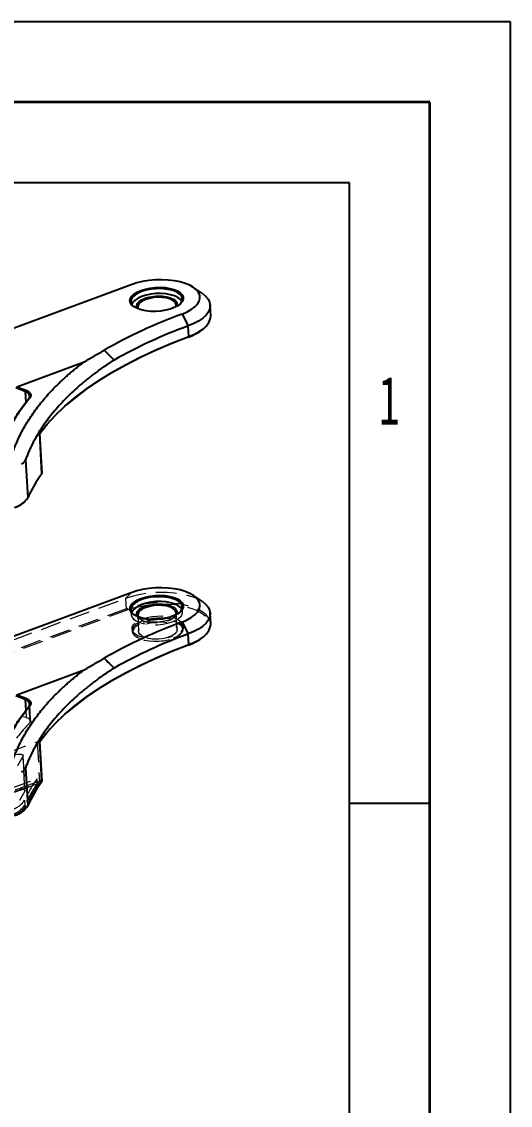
# Model space of a CAD drawing. Header units: millimetres. Extents: x 0 to 420, y 0 to 298.
# Drawn here: x 389.6 to 420, y 230.8 to 298 of the extents above; entities that cross this region are included whole.
import ezdxf

# ---------------------------------------------------------------- set-up
doc = ezdxf.new("R2010")
doc.units = ezdxf.units.MM
doc.linetypes.add('HIDDEN', pattern=[1.905, 1.27, -0.635])
doc.layers.add('SLD-0', color=179, linetype='Continuous')
doc.layers.add('도면층1', color=4, linetype='Continuous', lineweight=35)
doc.layers.add('도면층2', color=3, linetype='Continuous', lineweight=25)
doc.styles.add('SLDTEXTSTYLE2', font='TXT', dxfattribs={"width": 0.638186})

msp = doc.modelspace()

# ---------------------------------------------------------------- linework, layer by layer
at = {"color": 7, "linetype": 'Continuous', "lineweight": 25}
for p, q in [((396.44587, 281.67801), (360.80867, 268.5151)), ((400.86678, 281.12957), (400.32605, 281.50187)), ((401.38811, 279.75399), (401.3514, 280.41456)), ((399.60756, 279.85606), (399.98863, 279.11803)), ((400.02534, 278.45746), (399.98863, 279.11803)), ((400.02534, 278.45746), (399.99318, 278.42415)), ((400.93609, 278.94669), (400.9857, 278.98968)), ((389.34413, 275.34542), (393.53568, 276.89361)), ((389.86455, 275.05015), (389.28871, 275.27238)), ((389.34413, 275.34542), (389.90283, 275.1298)), ((389.86455, 275.05015), (389.90283, 275.1298)), ((389.86455, 275.05015), (389.90269, 274.36394)), ((390.09274, 274.61723), (390.1557, 274.66063)), ((390.90225, 269.94486), (390.76334, 272.44431)), ((390.9077, 269.96088), (390.76925, 272.45223)), ((389.88588, 270.81448), (390.01681, 268.45861)), ((389.76388, 268.15777), (389.81349, 268.20076)), ((396.44587, 262.56396), (360.80867, 249.40105)), ((400.86678, 262.01552), (400.32605, 262.38782)), ((401.38811, 260.63994), (401.3514, 261.30051)), ((399.60756, 260.74202), (399.98863, 260.00398)), ((400.02534, 259.34341), (399.98863, 260.00398)), ((400.93609, 259.83264), (400.9857, 259.87563)), ((400.02534, 259.34341), (399.99318, 259.3101)), ((389.34413, 256.23137), (393.53568, 257.77956)), ((389.34413, 256.23137), (389.90283, 256.01576)), ((389.86455, 255.9361), (389.28871, 256.15833)), ((389.86455, 255.9361), (389.90283, 256.01576)), ((389.86455, 255.9361), (389.90269, 255.2499)), ((390.09274, 255.50318), (390.1557, 255.54658)), ((390.90225, 250.83082), (390.76334, 253.33026)), ((390.9077, 250.84684), (390.76925, 253.33818)), ((389.88588, 251.70043), (390.01681, 249.34456)), ((389.76388, 249.04372), (389.81349, 249.08671))]:
    msp.add_line(p, q, dxfattribs=at)
at = {"color": 7, "linetype": 'HIDDEN', "lineweight": 18}
for p, q in [((396.44587, 262.56396), (396.12434, 262.23081)), ((360.48714, 249.0679), (396.12434, 262.23081)), ((396.16105, 261.57024), (396.12434, 262.23081)), ((399.64409, 261.38471), (399.62723, 261.68821)), ((396.16105, 261.57024), (368.16432, 251.2294)), ((368.3238, 251.20043), (396.19915, 261.49643)), ((396.16105, 261.57024), (396.19915, 261.49643)), ((396.43216, 261.51065), (396.44902, 261.20714)), ((396.61305, 261.2012), (396.66712, 261.16397)), ((396.85138, 261.17578), (396.90794, 260.15815)), ((396.97354, 260.95301), (397.02761, 260.91578)), ((399.10136, 261.03102), (399.15097, 261.07402)), ((399.30424, 260.29132), (399.24769, 261.30895)), ((399.43212, 261.31764), (399.48173, 261.36063)), ((396.49863, 260.31448), (396.50558, 260.18951)), ((399.70065, 260.36708), (399.6937, 260.49205)), ((396.74055, 259.84284), (396.79462, 259.80561)), ((399.45593, 259.95351), (399.50554, 259.9965)), ((390.20097, 254.61488), (390.14351, 255.64881)), ((389.92646, 254.82224), (389.63532, 254.89355)), ((389.90269, 255.2499), (389.92646, 254.82224)), ((390.09274, 255.50318), (390.14872, 254.49578)), ((392.50487, 255.17569), (392.45526, 255.1327)), ((388.70475, 252.61594), (390.61338, 253.32091)), ((390.61338, 253.32091), (390.74931, 250.87503)), ((390.76925, 253.33818), (390.7688, 253.34628)), ((389.72079, 252.39868), (389.39538, 251.81283)), ((389.72079, 252.39868), (389.83986, 250.2563)), ((389.84911, 250.2934), (389.73004, 252.43579)), ((390.74931, 250.87503), (388.84068, 250.17006)), ((388.99825, 250.42726), (390.59584, 251.01734)), ((390.59584, 251.01734), (390.6127, 250.71384)), ((390.74931, 250.87503), (390.78742, 250.80122)), ((390.90225, 250.83082), (390.84859, 250.78354)), ((388.89596, 250.1026), (390.78742, 250.80122)), ((390.73214, 250.73651), (388.96574, 250.08408)), ((389.01512, 250.12376), (390.6127, 250.71384)), ((389.83986, 250.2563), (389.51444, 249.67045)), ((389.81898, 249.68989), (389.83585, 249.38639)), ((389.89748, 249.32992), (389.83585, 249.38639)), ((390.01681, 249.34456), (389.96109, 249.29384))]:
    msp.add_line(p, q, dxfattribs=at)
at = {"color": 7, "linetype": 'Continuous', "lineweight": 25, "flags": 128}
for points in [[(399.60756, 279.85606), (399.91552, 279.98651), (400.18128, 280.13439), (400.39892, 280.2964), (400.56357, 280.46892), (400.67154, 280.64811), (400.72044, 280.82995), (400.70916, 281.01039), (400.63796, 281.18539), (400.50843, 281.35104), (400.32346, 281.50365), (400.08718, 281.6398), (399.80488, 281.75646), (399.48286, 281.85102), (399.12831, 281.92136), (398.74915, 281.96591), (398.35386, 281.98369), (397.95125, 281.97429), (397.55033, 281.93792), (397.16006, 281.87539), (396.78914, 281.7881), (396.44587, 281.67801)], [(397.05479, 281.32712), (397.32655, 281.41089), (397.62362, 281.47139), (397.93526, 281.50643), (398.25021, 281.51475), (398.55708, 281.49604), (398.84478, 281.45099), (399.10291, 281.38122), (399.32214, 281.28925), (399.49456, 281.1784), (399.61392, 281.05269), (399.67592, 280.91665), (399.67831, 280.77521), (399.62101, 280.63347), (399.50609, 280.49656), (399.33769, 280.36942), (399.12192, 280.25665), (398.86656, 280.16234), (398.58085, 280.08987), (398.27511, 280.04188), (397.96039, 280.0201), (397.64807, 280.02532), (397.34944, 280.05734), (397.07528, 280.11502), (396.83551, 280.19626), (396.63879, 280.29813), (396.49224, 280.41695), (396.40115, 280.54842), (396.36881, 280.68779), (396.39639, 280.83002), (396.48289, 280.96998), (396.62519, 281.10261), (396.81815, 281.2231), (397.05479, 281.32712)], [(397.09289, 281.25331), (396.85832, 281.14965), (396.66876, 281.02923), (396.53151, 280.89667), (396.45182, 280.75707), (396.43278, 280.6158), (396.4751, 280.47828), (396.57716, 280.34979), (396.64104, 280.29669)], [(399.59933, 280.64849), (399.49909, 280.77366), (399.34121, 280.88816), (399.13357, 280.98429), (398.88416, 281.05835), (398.60256, 281.10749), (398.2996, 281.12983), (397.98691, 281.1245), (397.67651, 281.09171), (397.38033, 281.03273), (397.10976, 280.94981), (396.87519, 280.84615), (396.68563, 280.72572), (396.54837, 280.59316), (396.47692, 280.47496)], [(399.45598, 280.45313), (399.52788, 280.53029), (399.60756, 280.66989), (399.62661, 280.81116), (399.58429, 280.94868), (399.48222, 281.07716), (399.32434, 281.19167), (399.1167, 281.2878), (398.86729, 281.36185), (398.58569, 281.41099), (398.28273, 281.43333), (397.97004, 281.428), (397.65964, 281.39522), (397.36347, 281.33623), (397.09289, 281.25331)], [(400.86678, 281.12957), (401.06395, 280.97055), (401.21955, 280.7879), (401.31623, 280.59489), (401.35219, 280.39511), (401.32676, 280.19228), (401.2404, 279.99018), (401.09474, 279.79257), (400.89248, 279.60314), (400.63739, 279.42541), (400.33422, 279.2627), (399.98863, 279.11803)], [(396.84135, 280.19382), (396.8079, 280.25515), (396.78949, 280.38062), (396.83411, 280.50756), (396.93953, 280.62961), (397.10046, 280.74064), (397.30883, 280.83509), (397.55419, 280.90823), (397.82425, 280.95638), (398.10545, 280.97714), (398.3837, 280.96945), (398.64504, 280.93371), (398.87637, 280.8717), (399.06609, 280.78655), (399.20469, 280.68251), (399.28522, 280.5648), (399.30363, 280.43933), (399.2683, 280.3287)], [(399.22617, 280.30624), (399.24674, 280.38438), (399.22921, 280.50387), (399.15252, 280.61597), (399.02052, 280.71506), (398.83983, 280.79616), (398.61952, 280.85521), (398.37062, 280.88925), (398.10562, 280.89657), (397.83781, 280.8768), (397.58062, 280.83095), (397.34694, 280.76129), (397.14849, 280.67134), (396.99522, 280.56559), (396.89482, 280.44935), (396.85233, 280.32845), (396.86986, 280.20896), (396.88571, 280.17617)], [(400.02534, 278.45746), (400.37093, 278.60213), (400.6741, 278.76484), (400.92919, 278.94257), (401.13145, 279.132), (401.27712, 279.32961), (401.36347, 279.53171), (401.3889, 279.73454), (401.38811, 279.75399)], [(390.76334, 272.44431), (391.22466, 273.0178), (391.74809, 273.58277), (392.33229, 274.13777), (392.97572, 274.68135), (393.67672, 275.2121), (394.43348, 275.72864), (395.24402, 276.22963), (396.10625, 276.71378), (397.01792, 277.17982), (397.97667, 277.62654), (398.98001, 278.05279), (400.02534, 278.45746)], [(399.99318, 278.42415), (398.95137, 278.02095), (397.95114, 277.59636), (396.99506, 277.15147), (396.08558, 276.68743), (395.22504, 276.20542), (394.41564, 275.70668), (393.65946, 275.19249), (392.95844, 274.66417), (392.45526, 274.24675)], [(390.90225, 269.94486), (390.90772, 269.95902), (390.9077, 269.96088)], [(397.05479, 262.21307), (397.32655, 262.29684), (397.62362, 262.35734), (397.93526, 262.39238), (398.25021, 262.4007), (398.55708, 262.382), (398.84478, 262.33694), (399.10291, 262.26717), (399.32214, 262.1752), (399.49456, 262.06435), (399.61392, 261.93864), (399.67592, 261.8026), (399.67831, 261.66116), (399.62101, 261.51942), (399.50609, 261.38251), (399.33769, 261.25537), (399.12192, 261.14261), (398.86656, 261.04829), (398.58085, 260.97582), (398.27511, 260.92784), (397.96039, 260.90606), (397.64807, 260.91127), (397.34944, 260.9433), (397.07528, 261.00097), (396.83551, 261.08221), (396.63879, 261.18408), (396.49224, 261.3029), (396.40115, 261.43437), (396.36881, 261.57374), (396.39639, 261.71598), (396.48289, 261.85594), (396.62519, 261.98856), (396.81815, 262.10906), (397.05479, 262.21307)], [(399.60756, 260.74202), (399.91552, 260.87246), (400.18128, 261.02034), (400.39892, 261.18235), (400.56357, 261.35488), (400.67154, 261.53406), (400.72044, 261.7159), (400.70916, 261.89634), (400.63796, 262.07134), (400.50843, 262.23699), (400.32346, 262.3896), (400.08718, 262.52575), (399.80488, 262.64241), (399.48286, 262.73697), (399.12831, 262.80731), (398.74915, 262.85187), (398.35386, 262.86964), (397.95125, 262.86024), (397.55033, 262.82387), (397.16006, 262.76134), (396.78914, 262.67406), (396.44587, 262.56396)], [(399.45598, 261.33908), (399.52788, 261.41624), (399.60756, 261.55584), (399.62661, 261.69711), (399.58429, 261.83463), (399.48222, 261.96311), (399.32434, 262.07762), (399.1167, 262.17375), (398.86729, 262.24781), (398.58569, 262.29695), (398.28273, 262.31928), (397.97004, 262.31396), (397.65964, 262.28117), (397.36347, 262.22218), (397.09289, 262.13927)], [(397.09289, 262.13927), (396.85832, 262.0356), (396.66876, 261.91518), (396.53151, 261.78262), (396.45182, 261.64302), (396.43278, 261.50175), (396.4751, 261.36423), (396.57716, 261.23575), (396.64104, 261.18264)], [(399.59933, 261.53444), (399.49909, 261.65961), (399.34121, 261.77412), (399.13357, 261.87024), (398.88416, 261.9443), (398.60256, 261.99344), (398.2996, 262.01578), (397.98691, 262.01045), (397.67651, 261.97766), (397.38033, 261.91868), (397.10976, 261.83576), (396.87519, 261.7321), (396.68563, 261.61167), (396.54837, 261.47912), (396.47692, 261.36091)], [(396.84135, 261.07978), (396.8079, 261.1411), (396.78949, 261.26657), (396.83411, 261.39351), (396.93953, 261.51556), (397.10046, 261.62659), (397.30883, 261.72105), (397.55419, 261.79418), (397.82425, 261.84234), (398.10545, 261.86309), (398.3837, 261.8554), (398.64504, 261.81966), (398.87637, 261.75766), (399.06609, 261.6725), (399.20469, 261.56846), (399.28522, 261.45075), (399.30363, 261.32529), (399.2683, 261.21465)], [(399.22617, 261.19219), (399.24674, 261.27033), (399.22921, 261.38982), (399.15252, 261.50192), (399.02052, 261.60101), (398.83983, 261.68211), (398.61952, 261.74116), (398.37062, 261.7752), (398.10562, 261.78252), (397.83781, 261.76276), (397.58062, 261.7169), (397.34694, 261.64724), (397.14849, 261.55729), (396.99522, 261.45154), (396.89482, 261.3353), (396.85233, 261.21441), (396.86986, 261.09491), (396.88571, 261.06212)], [(400.86678, 262.01552), (401.06395, 261.8565), (401.21955, 261.67385), (401.31623, 261.48084), (401.35219, 261.28106), (401.32676, 261.07823), (401.2404, 260.87613), (401.09474, 260.67852), (400.89248, 260.48909), (400.63739, 260.31136), (400.33422, 260.14865), (399.98863, 260.00398)], [(400.02534, 259.34341), (400.37093, 259.48808), (400.6741, 259.65079), (400.92919, 259.82852), (401.13145, 260.01795), (401.27712, 260.21556), (401.36347, 260.41766), (401.3889, 260.62049), (401.38811, 260.63994)], [(390.76334, 253.33026), (391.22466, 253.90375), (391.74809, 254.46873), (392.33229, 255.02372), (392.97572, 255.5673), (393.67672, 256.09805), (394.43348, 256.61459), (395.24402, 257.11559), (396.10625, 257.59973), (397.01792, 258.06577), (397.97667, 258.5125), (398.98001, 258.93875), (400.02534, 259.34341)], [(399.99318, 259.3101), (398.95137, 258.9069), (397.95114, 258.48231), (396.99506, 258.03742), (396.08558, 257.57338), (395.22504, 257.09137), (394.41564, 256.59263), (393.65946, 256.07844), (392.95844, 255.55012), (392.45526, 255.1327)], [(390.90225, 250.83082), (390.90772, 250.84497), (390.9077, 250.84684)]]:
    msp.add_lwpolyline(points, dxfattribs=at)
at = {"color": 7, "linetype": 'HIDDEN', "lineweight": 18, "flags": 128}
for points in [[(396.12434, 262.23081), (396.50592, 262.35473), (396.9164, 262.45561), (397.34811, 262.53156), (397.79302, 262.58116), (398.24283, 262.6035), (398.68917, 262.59815), (399.12373, 262.56523), (399.53841, 262.50533), (399.92548, 262.41957), (400.27773, 262.30956), (400.58861, 262.17734), (400.85232, 262.02538), (400.86678, 262.01552)], [(401.38811, 260.63994), (401.35294, 260.82027), (401.25626, 261.01329), (401.10066, 261.19593), (400.88903, 261.36481), (400.62532, 261.51677), (400.31444, 261.64899), (399.96219, 261.759), (399.57512, 261.84476), (399.16044, 261.90466), (398.72588, 261.93759), (398.27954, 261.94293), (397.82973, 261.92059), (397.38482, 261.87099), (396.95311, 261.79504), (396.54264, 261.69416), (396.16105, 261.57024)], [(396.19915, 261.49643), (396.5738, 261.61811), (396.97681, 261.71715), (397.40068, 261.79172), (397.83749, 261.84042), (398.27913, 261.86235), (398.71736, 261.8571), (399.14401, 261.82477), (399.55115, 261.76596), (399.93118, 261.68177), (400.27703, 261.57376), (400.58226, 261.44394), (400.84117, 261.29474), (401.04895, 261.12893), (401.20173, 260.94961), (401.29665, 260.76011), (401.33196, 260.56396), (401.30699, 260.36481), (401.2222, 260.16639), (401.07919, 259.97237), (400.93609, 259.83264)], [(396.47692, 261.36091), (396.46869, 261.33952), (396.44964, 261.19824), (396.49196, 261.06072), (396.59403, 260.93224), (396.75191, 260.81774), (396.95955, 260.72161), (397.20896, 260.64755), (397.49056, 260.59841), (397.79352, 260.57607), (398.10621, 260.5814), (398.41661, 260.61419), (398.71278, 260.67317), (398.98336, 260.75609)], [(397.15937, 260.9431), (397.42994, 261.02602), (397.72612, 261.08501), (398.03652, 261.11779), (398.34921, 261.12312), (398.65217, 261.10078), (398.93377, 261.05164), (399.18318, 260.97758), (399.39081, 260.88146), (399.5487, 260.76695), (399.65076, 260.63847), (399.69308, 260.50095), (399.67404, 260.35968), (399.59435, 260.22008), (399.4571, 260.08752), (399.26754, 259.96709), (399.03297, 259.86343), (398.76239, 259.78051), (398.46622, 259.72153), (398.15582, 259.68874), (397.84313, 259.68341), (397.54017, 259.70575), (397.25857, 259.75489), (397.00916, 259.82895), (396.80152, 259.92508), (396.64364, 260.03958), (396.54157, 260.16806), (396.49925, 260.30558), (396.5183, 260.44686), (396.59798, 260.58646), (396.73524, 260.71902), (396.9248, 260.83944), (397.15937, 260.9431)], [(397.16632, 260.81813), (396.93174, 260.71447), (396.74219, 260.59404), (396.60493, 260.46148), (396.52524, 260.32189), (396.5062, 260.18061), (396.54852, 260.04309), (396.65058, 259.91461), (396.80847, 259.80011), (397.0161, 259.70398), (397.26551, 259.62992), (397.54711, 259.58078), (397.85008, 259.55844), (398.16277, 259.56377), (398.47316, 259.59656), (398.76934, 259.65554), (399.03991, 259.73846), (399.27448, 259.84212), (399.46404, 259.96255), (399.6013, 260.0951), (399.68098, 260.2347), (399.70003, 260.37598), (399.65771, 260.5135), (399.55564, 260.64198), (399.39776, 260.75648), (399.19012, 260.85261), (398.94071, 260.92667), (398.65912, 260.97581), (398.35615, 260.99815), (398.04346, 260.99282), (397.73307, 260.96003), (397.43689, 260.90105), (397.16632, 260.81813)], [(397.20442, 260.74433), (397.46485, 260.82413), (397.74992, 260.88091), (398.04868, 260.91246), (398.34964, 260.91759), (398.64124, 260.89609), (398.91228, 260.8488), (399.15234, 260.77752), (399.35219, 260.68499), (399.50415, 260.57478), (399.60239, 260.45112), (399.64312, 260.31875), (399.62479, 260.18278), (399.54809, 260.04841), (399.41598, 259.92083), (399.23353, 259.80492), (399.00776, 259.70514), (398.74733, 259.62534), (398.46226, 259.56856), (398.16351, 259.537), (397.86254, 259.53188), (397.57094, 259.55338), (397.2999, 259.60067), (397.05984, 259.67195), (396.85999, 259.76448), (396.70803, 259.87469), (396.60979, 259.99835), (396.56906, 260.13072), (396.58739, 260.26669), (396.66409, 260.40105), (396.7962, 260.52864), (396.97865, 260.64455), (397.20442, 260.74433)], [(396.64104, 261.18264), (396.73504, 261.12124), (396.94268, 261.02511), (397.19209, 260.95106), (397.47369, 260.90191), (397.77665, 260.87958), (398.08934, 260.88491), (398.39974, 260.91769), (398.69592, 260.97668), (398.96649, 261.05959), (399.20106, 261.16326), (399.39062, 261.28368), (399.45598, 261.33908)], [(398.78429, 260.87081), (398.53892, 260.79767), (398.26887, 260.74952), (397.98767, 260.72876), (397.70942, 260.73645), (397.44808, 260.77219), (397.21675, 260.8342), (397.02702, 260.91935), (396.88843, 261.02339), (396.84135, 261.07978)], [(396.88571, 261.06212), (396.94655, 260.98281), (397.07855, 260.88372), (397.25924, 260.80262), (397.47955, 260.74357), (397.72845, 260.70953), (397.99345, 260.70221), (398.26126, 260.72198), (398.51845, 260.76784), (398.75213, 260.83749)], [(398.98336, 260.75609), (399.21793, 260.85975), (399.40749, 260.98018), (399.54474, 261.11274), (399.62443, 261.25234), (399.64347, 261.39361), (399.60115, 261.53113), (399.59933, 261.53444)], [(397.40349, 260.62961), (397.63717, 260.69927), (397.89437, 260.74513), (398.16218, 260.76489), (398.42717, 260.75757), (398.67607, 260.72353), (398.89639, 260.66448), (399.07708, 260.58338), (399.20907, 260.48429), (399.28576, 260.37219), (399.3033, 260.2527), (399.2608, 260.1318), (399.1604, 260.01556), (399.00714, 259.90981), (398.80869, 259.81986), (398.57501, 259.7502), (398.31782, 259.70434), (398.05, 259.68458), (397.78501, 259.6919), (397.53611, 259.72594), (397.31579, 259.78499), (397.13511, 259.86609), (397.00311, 259.96518), (396.92642, 260.07728), (396.90888, 260.19677), (396.95138, 260.31767), (397.05178, 260.43391), (397.20504, 260.53966), (397.40349, 260.62961)], [(389.92646, 254.82224), (390.0103, 254.79667), (390.08131, 254.76435), (390.13726, 254.72628), (390.17639, 254.68367), (390.19747, 254.63785), (390.19983, 254.59026), (390.18341, 254.5424), (390.14872, 254.49578)], [(389.13659, 252.43225), (389.1824, 252.48357), (389.26729, 252.52474), (389.37789, 252.54928), (389.49677, 252.55331), (389.60522, 252.53621), (389.68615, 252.50067), (389.72681, 252.45229), (389.72079, 252.39868)], [(390.9077, 250.84684), (390.90329, 250.85876), (390.88939, 250.87082), (390.8674, 250.87994), (390.83951, 250.88523), (390.80847, 250.88617), (390.77738, 250.88265), (390.74931, 250.87503)], [(389.25928, 250.29721), (389.30979, 250.34681), (389.3968, 250.38574), (389.50707, 250.40807), (389.62381, 250.41042), (389.72925, 250.39242), (389.80733, 250.35681), (389.84617, 250.30901), (389.83986, 250.2563)], [(390.78742, 250.80122), (390.79864, 250.80427), (390.81108, 250.80568), (390.82349, 250.80531), (390.83465, 250.80319), (390.84345, 250.79954), (390.84901, 250.79472), (390.85078, 250.7892), (390.84859, 250.78354)]]:
    msp.add_lwpolyline(points, dxfattribs=at)
at = {"color": 7, "linetype": 'Continuous', "lineweight": 25}
for centre, radius, start, end in [((410.02759, 251.09637), 30.58917, 109.9161477, 119.9155629), ((410.26017, 250.80614), 30.11756, 109.9407598, 119.5804601), ((399.04883, 281.24018), 2.97016, 288.5388976, 309.4501832), ((397.28318, 265.1365), 7.98979, 143.0000815, 155.4306079), ((388.88063, 269.17444), 1.34288, 285.1443362, 327.7877287), ((388.59804, 269.59565), 1.85113, 288.9538509, 309.0352299), ((410.02759, 231.98232), 30.58917, 109.9161477, 119.9155629), ((410.26017, 231.6921), 30.11756, 109.9407598, 119.5804601), ((399.04883, 262.12613), 2.97016, 288.5388976, 309.4501832), ((397.28318, 246.02245), 7.98979, 143.0000815, 155.4306079), ((388.59804, 250.4816), 1.85113, 288.9538509, 309.0352299), ((388.88063, 250.0604), 1.34288, 285.1443362, 327.7877287)]:
    msp.add_arc(centre, radius, start, end, dxfattribs=at)
at = {"color": 7, "linetype": 'HIDDEN', "lineweight": 18}
for centre, radius, start, end in [((398.57489, 261.56846), 0.75216, 283.6297701, 329.9832012), ((398.58098, 261.66957), 0.82423, 284.2803296, 326.5007315), ((400.30496, 245.97303), 12.06306, 130.5960918, 142.4606953), ((397.52781, 247.33308), 10.28373, 135.8525386, 149.0886808), ((390.67983, 253.13441), 0.19799, 72.3881257, 109.6106033), ((397.04296, 246.35329), 7.95731, 144.1168665, 155.2088283), ((397.05983, 246.04979), 7.95731, 144.1168665, 155.2088283), ((397.16816, 245.96651), 8.01095, 143.4563443, 155.1747954), ((397.24434, 245.96401), 8.00834, 143.0000815, 155.4306079), ((388.68155, 250.4123), 1.34745, 285.1963168, 327.5792806), ((388.69842, 250.1088), 1.34745, 285.1963168, 327.5792806), ((388.72593, 250.074), 1.38787, 285.1963168, 327.5792806), ((389.27043, 249.6356), 0.7706, 309.8176968, 333.6718964)]:
    msp.add_arc(centre, radius, start, end, dxfattribs=at)
at = {"color": 7, "linetype": 'Continuous', "lineweight": 25}
for points, knots in [([(393.53568, 276.89361), (393.58543, 276.92404), (393.6849, 276.98491), (393.83596, 277.07562), (393.98834, 277.16588), (394.14219, 277.25565), (394.29745, 277.34495), (394.45417, 277.43376), (394.61222, 277.52213), (394.71878, 277.58063), (394.77207, 277.60988)], [0, 0, 0, 0, 0.12503698, 0.25004822, 0.37504129, 0.5000238, 0.62500334, 0.74998749, 0.87498385, 1, 1, 1, 1]), ([(394.77207, 277.60988), (394.87628, 277.50685), (395.08286, 277.30264), (395.29007, 277.0991), (395.39274, 276.99825)], [0, 0, 0, 0, 0.50447948, 1, 1, 1, 1]), ([(389.04266, 271.11281), (389.05503, 271.15038), (389.07977, 271.22551), (389.11893, 271.33793), (389.1596, 271.45014), (389.20191, 271.5621), (389.24584, 271.67384), (389.29139, 271.78535), (389.37782, 271.98928), (389.51317, 272.28431), (389.71036, 272.66797), (389.92697, 273.04784), (390.16284, 273.42361), (390.41777, 273.79503), (390.78268, 274.28384), (391.28548, 274.88264), (391.80102, 275.41354), (392.17923, 275.77044), (392.39123, 275.96308), (392.6088, 276.15357), (392.83193, 276.34192), (393.06073, 276.52807), (393.29472, 276.71224), (393.45535, 276.83314), (393.53568, 276.8936)], [0, 0, 0, 0, 0.01789414, 0.03578536, 0.05367478, 0.0715635, 0.08945263, 0.10734328, 0.12523655, 0.18783161, 0.25039831, 0.31293515, 0.37549027, 0.43800758, 0.50051491, 0.62544395, 0.75035263, 0.78606043, 0.82173868, 0.85739631, 0.89304229, 0.92868559, 0.96433517, 1, 1, 1, 1]), ([(395.39278, 276.99828), (395.34501, 276.9681), (395.24943, 276.90771), (395.10791, 276.81614), (394.96768, 276.72381), (394.82888, 276.63066), (394.6915, 276.5367), (394.55555, 276.44194), (394.42106, 276.34638), (394.28803, 276.25003), (394.15648, 276.1529), (394.02643, 276.05499), (393.89788, 275.95631), (393.77086, 275.85685), (393.64537, 275.75664), (393.52144, 275.65566), (393.13735, 275.33638), (392.52584, 274.78217), (391.76561, 273.97228), (391.1029, 273.12954), (390.6814, 272.47472), (390.4296, 272.02274), (390.30622, 271.78623), (390.18982, 271.54709), (390.08074, 271.30532), (389.97842, 271.06108), (389.91678, 270.89682), (389.88588, 270.81448)], [0, 0, 0, 0, 0.01737587, 0.03476805, 0.05217657, 0.06960147, 0.08704276, 0.10450048, 0.12197465, 0.1394653, 0.15697246, 0.17449615, 0.1920364, 0.20959323, 0.22716668, 0.24475676, 0.26236351, 0.39295856, 0.52494012, 0.65542034, 0.78783971, 0.82273697, 0.85781915, 0.8930864, 0.92853886, 0.96417668, 1, 1, 1, 1]), ([(390.09274, 274.61723), (390.09728, 274.62311), (390.10642, 274.63496), (390.11776, 274.6535), (390.12876, 274.67554), (390.13793, 274.70152), (390.14541, 274.74112), (390.14282, 274.79177), (390.12084, 274.85184), (390.08735, 274.9), (390.05215, 274.93642), (390.0217, 274.96251), (389.98749, 274.98716), (389.94909, 275.01051), (389.90821, 275.03176), (389.8786, 275.04423), (389.86455, 275.05015)], [0, 0, 0, 0, 0.04083904, 0.08229064, 0.12435729, 0.18569412, 0.24897039, 0.37373906, 0.49874993, 0.62393713, 0.68663024, 0.74933344, 0.81203423, 0.87472016, 0.94056859, 1, 1, 1, 1]), ([(389.90283, 275.1298), (389.9111, 275.12653), (389.92765, 275.11997), (389.9595, 275.1059), (389.99741, 275.087), (390.03927, 275.06229), (390.07725, 275.03577), (390.11102, 275.00762), (390.14034, 274.9781), (390.16496, 274.94741), (390.1847, 274.91581), (390.19939, 274.88354), (390.20893, 274.85085), (390.21323, 274.81801), (390.21227, 274.78527), (390.20604, 274.75289), (390.19463, 274.72112), (390.18078, 274.69537), (390.16734, 274.6753), (390.15958, 274.66552), (390.1557, 274.66063)], [0, 0, 0, 0, 0.03125159, 0.06259424, 0.12520438, 0.18783626, 0.25048021, 0.31312613, 0.37576385, 0.43838341, 0.50097548, 0.56353152, 0.62604417, 0.68850733, 0.75091657, 0.813269, 0.87556366, 0.93780135, 0.96889115, 1, 1, 1, 1]), ([(388.42401, 271.8855), (388.44068, 271.92523), (388.47396, 272.00459), (388.5261, 272.12316), (388.57978, 272.2412), (388.63513, 272.35868), (388.69211, 272.4756), (388.75072, 272.59195), (388.81092, 272.70774), (388.87271, 272.82294), (388.93607, 272.93757), (389.001, 273.05161), (389.06746, 273.16506), (389.1591, 273.31715), (389.2784, 273.50713), (389.42873, 273.73401), (389.58527, 273.95851), (389.74809, 274.18055), (389.91648, 274.40025), (390.03406, 274.54499), (390.09274, 274.61723)], [0, 0, 0, 0, 0.0421924, 0.08429275, 0.12630108, 0.16821742, 0.21004181, 0.25177428, 0.29341486, 0.3349636, 0.37642052, 0.41778566, 0.45905906, 0.50024075, 0.58428749, 0.66803239, 0.75147578, 0.83461796, 0.91745926, 1, 1, 1, 1]), ([(390.1557, 274.66063), (390.12602, 274.62432), (390.06666, 274.55169), (389.97971, 274.44218), (389.8943, 274.33226), (389.81056, 274.2219), (389.72848, 274.11111), (389.59444, 273.92574), (389.41458, 273.66429), (389.19853, 273.32467), (388.99778, 272.9817), (388.833, 272.6741), (388.69904, 272.40303), (388.59064, 272.16953), (388.52427, 272.01289), (388.49108, 271.93456)], [0, 0, 0, 0, 0.0416307, 0.08326049, 0.12489212, 0.16652834, 0.20817187, 0.24982546, 0.37476822, 0.49976116, 0.62476353, 0.74981708, 0.83319772, 0.91658474, 1, 1, 1, 1]), ([(389.6429, 270.57057), (389.70037, 270.59091), (389.74969, 270.62112), (389.83134, 270.70228), (389.86372, 270.75383), (389.88588, 270.81449)], [0, 0, 0, 0, 0.5, 0.5, 1, 1, 1, 1]), ([(393.53568, 257.77956), (393.58543, 257.80999), (393.6849, 257.87086), (393.83596, 257.96157), (393.98834, 258.05183), (394.14219, 258.14161), (394.29745, 258.23091), (394.45417, 258.31972), (394.61222, 258.40808), (394.71878, 258.46658), (394.77207, 258.49583)], [0, 0, 0, 0, 0.12503698, 0.25004822, 0.37504129, 0.5000238, 0.62500334, 0.74998749, 0.87498385, 1, 1, 1, 1]), ([(394.77207, 258.49583), (394.87628, 258.39281), (395.08286, 258.18859), (395.29007, 257.98505), (395.39274, 257.8842)], [0, 0, 0, 0, 0.50447948, 1, 1, 1, 1]), ([(389.04266, 251.99876), (389.05503, 252.03633), (389.07977, 252.11146), (389.11893, 252.22388), (389.1596, 252.33609), (389.20191, 252.44806), (389.24584, 252.5598), (389.29139, 252.6713), (389.37782, 252.87523), (389.51317, 253.17026), (389.71036, 253.55392), (389.92697, 253.93379), (390.16284, 254.30956), (390.41777, 254.68098), (390.78268, 255.1698), (391.28548, 255.7686), (391.80102, 256.2995), (392.17923, 256.6564), (392.39123, 256.84904), (392.6088, 257.03952), (392.83193, 257.22787), (393.06073, 257.41402), (393.29472, 257.59819), (393.45535, 257.71909), (393.53568, 257.77956)], [0, 0, 0, 0, 0.01789414, 0.03578536, 0.05367478, 0.0715635, 0.08945263, 0.10734328, 0.12523655, 0.18783161, 0.25039831, 0.31293515, 0.37549027, 0.43800758, 0.50051491, 0.62544395, 0.75035263, 0.78606043, 0.82173868, 0.85739631, 0.89304229, 0.92868559, 0.96433517, 1, 1, 1, 1]), ([(395.39278, 257.88424), (395.34501, 257.85405), (395.24943, 257.79366), (395.10791, 257.70209), (394.96768, 257.60976), (394.82888, 257.51661), (394.6915, 257.42265), (394.55555, 257.32789), (394.42106, 257.23233), (394.28803, 257.13599), (394.15648, 257.03886), (394.02643, 256.94094), (393.89788, 256.84226), (393.77086, 256.74281), (393.64537, 256.64259), (393.52144, 256.54162), (393.13735, 256.22233), (392.52584, 255.66812), (391.76561, 254.85823), (391.1029, 254.01549), (390.6814, 253.36067), (390.4296, 252.90869), (390.30622, 252.67219), (390.18982, 252.43304), (390.08074, 252.19127), (389.97842, 251.94703), (389.91678, 251.78277), (389.88588, 251.70043)], [0, 0, 0, 0, 0.01737587, 0.03476805, 0.05217657, 0.06960147, 0.08704276, 0.10450048, 0.12197465, 0.1394653, 0.15697246, 0.17449615, 0.1920364, 0.20959323, 0.22716668, 0.24475676, 0.26236351, 0.39295856, 0.52494012, 0.65542034, 0.78783971, 0.82273697, 0.85781915, 0.8930864, 0.92853886, 0.96417668, 1, 1, 1, 1]), ([(390.1557, 255.54658), (390.12602, 255.51027), (390.06666, 255.43764), (389.97971, 255.32813), (389.8943, 255.21822), (389.81056, 255.10785), (389.72848, 254.99706), (389.59444, 254.81169), (389.41458, 254.55024), (389.19853, 254.21062), (388.99778, 253.86765), (388.833, 253.56005), (388.69904, 253.28899), (388.59064, 253.05548), (388.52427, 252.89884), (388.49108, 252.82051)], [0, 0, 0, 0, 0.0416307, 0.08326049, 0.12489212, 0.16652834, 0.20817187, 0.24982546, 0.37476822, 0.49976116, 0.62476353, 0.74981708, 0.83319772, 0.91658474, 1, 1, 1, 1]), ([(390.09274, 255.50318), (390.09728, 255.50906), (390.10642, 255.52091), (390.11776, 255.53945), (390.12876, 255.56149), (390.13793, 255.58747), (390.14541, 255.62707), (390.14282, 255.67772), (390.12084, 255.73779), (390.08735, 255.78595), (390.05215, 255.82237), (390.0217, 255.84846), (389.98749, 255.87311), (389.94909, 255.89647), (389.90821, 255.91771), (389.8786, 255.93018), (389.86455, 255.9361)], [0, 0, 0, 0, 0.04083904, 0.08229064, 0.12435729, 0.18569412, 0.24897039, 0.37373906, 0.49874993, 0.62393713, 0.68663024, 0.74933344, 0.81203423, 0.87472016, 0.94056859, 1, 1, 1, 1]), ([(389.90283, 256.01576), (389.9111, 256.01248), (389.92765, 256.00593), (389.9595, 255.99186), (389.99741, 255.97296), (390.03927, 255.94824), (390.07725, 255.92172), (390.11102, 255.89358), (390.14034, 255.86405), (390.16496, 255.83336), (390.1847, 255.80176), (390.19939, 255.76949), (390.20893, 255.7368), (390.21323, 255.70396), (390.21227, 255.67122), (390.20604, 255.63884), (390.19463, 255.60707), (390.18078, 255.58132), (390.16734, 255.56125), (390.15958, 255.55147), (390.1557, 255.54658)], [0, 0, 0, 0, 0.03125159, 0.06259424, 0.12520438, 0.18783626, 0.25048021, 0.31312613, 0.37576385, 0.43838341, 0.50097548, 0.56353152, 0.62604417, 0.68850733, 0.75091657, 0.813269, 0.87556366, 0.93780135, 0.96889115, 1, 1, 1, 1]), ([(388.42401, 252.77145), (388.44068, 252.81118), (388.47396, 252.89055), (388.5261, 253.00911), (388.57978, 253.12715), (388.63513, 253.24463), (388.69211, 253.36155), (388.75072, 253.4779), (388.81092, 253.59369), (388.87271, 253.7089), (388.93607, 253.82352), (389.001, 253.93756), (389.06746, 254.05101), (389.1591, 254.2031), (389.2784, 254.39308), (389.42873, 254.61996), (389.58527, 254.84446), (389.74809, 255.0665), (389.91648, 255.2862), (390.03406, 255.43094), (390.09274, 255.50318)], [0, 0, 0, 0, 0.0421924, 0.08429275, 0.12630108, 0.16821742, 0.21004181, 0.25177428, 0.29341486, 0.3349636, 0.37642052, 0.41778566, 0.45905906, 0.50024075, 0.58428749, 0.66803239, 0.75147578, 0.83461796, 0.91745926, 1, 1, 1, 1]), ([(389.6429, 251.45652), (389.70037, 251.47686), (389.74969, 251.50707), (389.83134, 251.58823), (389.86372, 251.63979), (389.88588, 251.70044)], [0, 0, 0, 0, 0.5, 0.5, 1, 1, 1, 1])]:
    msp.add_open_spline(points, degree=3, knots=knots, dxfattribs=at)
at = {"color": 7, "linetype": 'HIDDEN', "lineweight": 18}
for points, knots in [([(390.73973, 253.32312), (390.74692, 253.32883), (390.75315, 253.33348), (390.76318, 253.34006), (390.76689, 253.34194), (390.7684, 253.34155)], [0, 0, 0, 0, 0.5, 0.5, 1, 1, 1, 1]), ([(390.76832, 253.33986), (390.76852, 253.33938), (390.76901, 253.33822), (390.76543, 253.3332), (390.76334, 253.33026)], [0, 0, 0, 0, 0.41572713, 1, 1, 1, 1])]:
    msp.add_open_spline(points, degree=3, knots=knots, dxfattribs=at)
msp.add_open_spline([(390.6127, 250.71384), (390.65241, 250.72132), (390.69222, 250.72888), (390.73214, 250.73651)], degree=3, dxfattribs=at)
at = {"layer": 'SLD-0', "color": 7}
for p, q in [((420, 298), (0, 298)), ((420, 1), (420, 298))]:
    msp.add_line(p, q, dxfattribs=at)
at = {"layer": '도면층1', "color": 7}
for p, q in [((415, 293), (5, 293)), ((415, 6), (415, 293))]:
    msp.add_line(p, q, dxfattribs=at)
at = {"layer": '도면층2', "color": 7}
for p, q in [((410, 288), (10, 288)), ((410, 11), (410, 288)), ((410, 249.5), (415, 249.5))]:
    msp.add_line(p, q, dxfattribs=at)

# ---------------------------------------------------------------- texts
at = {"layer": '도면층2', "color": 7, "insert": (412.47838, 275.9982), "char_height": 3, "attachment_point": 2, "style": 'SLDTEXTSTYLE2'}
msp.add_mtext('1', dxfattribs=at)

doc.saveas('drawing.dxf')
